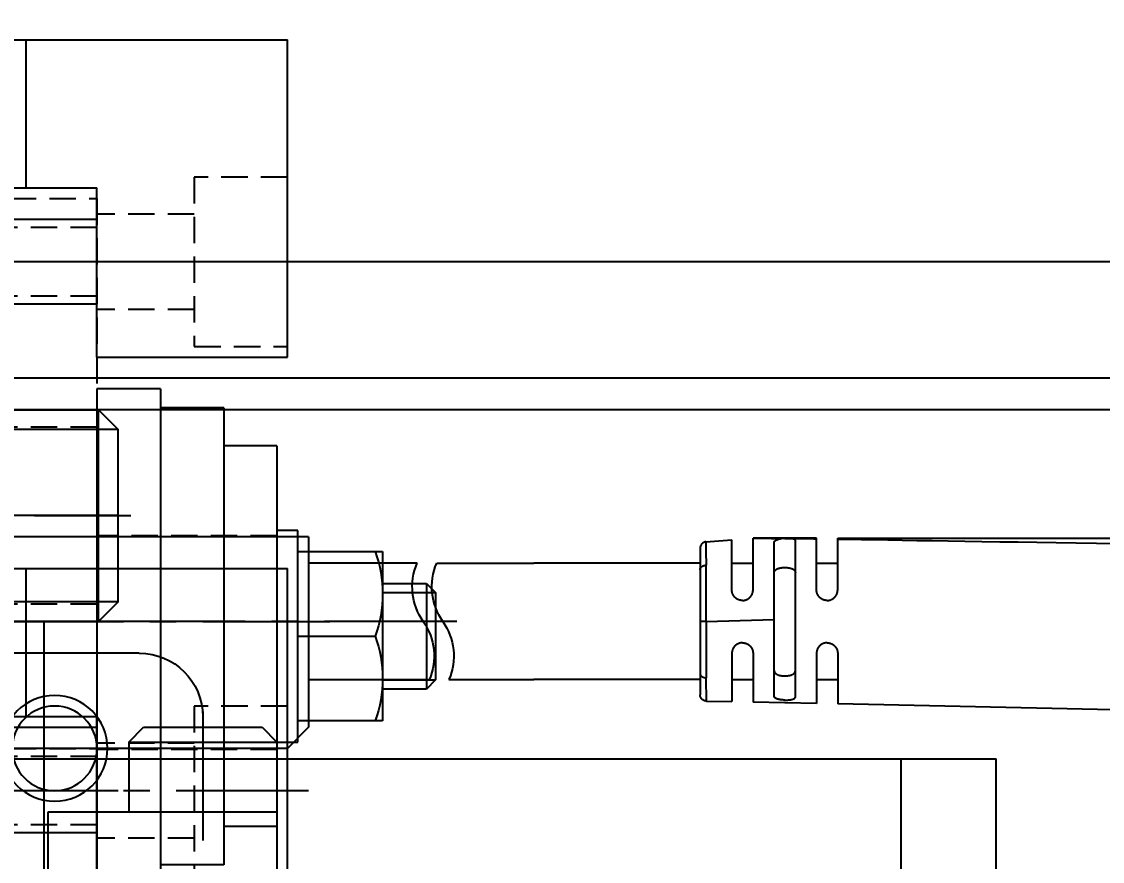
# Model space of a CAD drawing. Header units: inches. Extents: x 0 to 77285, y -118 to 40065.
# Drawn here: x 26030.4 to 26081.5, y 2676 to 2715.7 of the extents above; entities that cross this region are included whole.
import ezdxf

# ---------------------------------------------------------------- set-up
doc = ezdxf.new("R2010")
doc.units = ezdxf.units.IN
doc.header["$LTSCALE"] = 5
doc.header["$MEASUREMENT"] = 0
doc.linetypes.add('CENTER', pattern=[2, 1.25, -0.25, 0.25, -0.25])
doc.linetypes.add('HIDDEN', pattern=[0.375, 0.25, -0.125])
for name, color, linetype in [('11', 1, 'CENTER'), ('22', 2, 'HIDDEN'), ('44', 4, 'Continuous'), ('55', 5, 'Continuous'), ('77', 40, 'HIDDEN'), ('A', 8, 'Continuous'), ('B', 123, 'Continuous'), ('BOM-T', 4, 'Continuous'), ('G', 231, 'Continuous'), ('T', 3, 'Continuous')]:
    doc.layers.add(name, color=color, linetype=linetype)
doc.styles.add('SCI', font='')
doc.styles.get("Standard").update_dxf_attribs({"font": 'arial.ttf'})
doc.styles.get('SCI').set_extended_font_data('Gulim')
doc.dimstyles.new('SCH', dxfattribs={"dimtxt": 2.5, "dimasz": 2, "dimexe": 1.25, "dimexo": 0.625, "dimtad": 1, "dimdec": 8, "dimtxsty": 'SCI', "dimcen": 2.5, "dimclrd": 4, "dimclre": 4, "dimclrt": 7, "dimadec": 8, "dimazin": 2, "dimtfac": 1, "dimtdec": 8, "dimtmove": 0, "dimatfit": 3, "dimfxl": 1, "dimarcsym": 0})

# ---------------------------------------------------------------- blocks, each defined once
blk = doc.blocks.new('A$Ce3b21f13')
for p, q in [((2390, -1.5), (60, -1.5)), ((2390, -8.5), (60, -8.5))]:
    blk.add_line(p, q)
at = {"layer": 'B'}
blk.add_line((2390, -7), (60, -7), dxfattribs=at)
blk = doc.blocks.new('ABC-20231201.131017')
for p, q in [((-38, 47.5), (-29, 47.5)), ((-38, 34), (-38, 47.5)), ((-42.5, 46), (-36, 46)), ((-45.5, 43.245), (-45.5, 37.15)), ((-45.5, 43), (-45.5, 42.5)), ((-48.3, 42.5), (-49, 41.8)), ((-42.7, 42.5), (-48.3, 42.5)), ((-42, 41.8), (-42.7, 42.5)), ((-42, 41.8), (-49, 41.8)), ((-49, 41.8), (-49, 30)), ((-42, 41.8), (-42, 38.5)), ((-38.2, 38.5), (-49, 38.5)), ((-38.2, 30), (-38.2, 38.5))]:
    blk.add_line(p, q)
for radius in [2.5, 2]:
    blk.add_circle((-38.5, 41.5), radius)
blk.add_arc((-42.5, 43), 3, 89.9544, 179.9088)
blk = doc.blocks.new('ABC-20240304.163016')
at = {"linetype": 'Continuous'}
for p in [(8, 67), (-59.5, 32)]:
    blk.add_line(p, (-59.5, 67), dxfattribs=at)
blk.add_line((-55, 32), (-55, 67))
blk = doc.blocks.new('A$C020d22f2')
at = {"layer": 'A', "linetype": 'Continuous', "xscale": -1}
for name, p in [('ABC-20231201.131017', (-33.5, 41, 2129.449)), ('ABC-20240304.163016', (-10, 15, -0.004))]:
    blk.add_blockref(name, p, dxfattribs=at)
blk = doc.blocks.new('A$C413fe28c')
for p, q in [((0, 71, 0), (0, 3, 0)), ((6, 71), (0, 71)), ((6, 71, 0), (6, 3, 0)), ((6, 3, 0), (0, 3, 0))]:
    blk.add_line(p, q)
at = {"layer": '11'}
for p, q in [((-1, 68), (7, 68)), ((-1, 56, 0), (7, 56, 0)), ((7, 51, 0), (-1, 51, 0)), ((-1, 26, 0), (7, 26, 0)), ((-1, 21, 0), (7, 21, 0)), ((-1, 9, 0), (7, 9, 0))]:
    blk.add_line(p, q, dxfattribs=at)
at = {"layer": '22'}
for p, q in [((0, 69.621), (6, 69.621)), ((0, 66.379), (6, 66.379)), ((0, 59, 0), (6, 59, 0)), ((6, 53, 0), (0, 53, 0)), ((0, 29, 0), (6, 29, 0)), ((0, 23.067, 0), (6, 23.067, 0)), ((6, 23, 0), (0, 23, 0)), ((0, 18.933, 0), (6, 18.933, 0)), ((0, 12, 0), (6, 12, 0)), ((6, 6, 0), (0, 6, 0))]:
    blk.add_line(p, q, dxfattribs=at)
at = {"layer": '77'}
blk.add_line((6, 44.9, 0), (0, 44.9, 0), dxfattribs=at)
at = {"layer": 'T'}
for p, q in [((0, 70), (6, 70)), ((0, 66), (6, 66)), ((0, 23.5, 0), (6, 23.5, 0)), ((0, 18.5, 0), (6, 18.5, 0))]:
    blk.add_line(p, q, dxfattribs=at)
blk = doc.blocks.new('A$C00f3e74d')
for p, q in [((6, 10.5), (-9, 10.5)), ((-9, -4.5, 0), (-9, 10.5, 0)), ((3.355, 10.5), (3.355, 3.5)), ((6, 3.5, 0), (6, 10.5, 0)), ((6, 3.5), (0, 3.5)), ((0, -4.5), (0, 3.5)), ((0, -4.5), (-9, -4.5))]:
    blk.add_line(p, q)
at = {"layer": '11'}
blk.add_line((-10, 0), (2, 0), dxfattribs=at)
at = {"layer": '22'}
for p, q in [((-9, 4), (-4.6, 4)), ((-4.6, 4), (-4.6, -4)), ((-4.6, 2.25), (0, 2.25)), ((-4.6, -2.25), (0, -2.25)), ((-4.6, -4), (-9, -4))]:
    blk.add_line(p, q, dxfattribs=at)
blk = doc.blocks.new('A$Cd8088dce')
at = {"xscale": -1}
blk.add_blockref('A$C413fe28c', (157, 12.5, 0), dxfattribs=at)
at = {"layer": 'G', "xscale": -1}
blk.add_blockref('A$C00f3e74d', (157, 80.5, 0), dxfattribs=at)
blk = doc.blocks.new('A$Cd39330c3E')
for p, q in [((-3, 11), (0, 11)), ((-3, 11), (-3, -35)), ((0, 11), (0, -35)), ((-6, 10.1), (-6, -11.5)), ((-6, 10.1), (-3, 10.1)), ((-8.5, 8.3), (-8.5, -9.7)), ((-8.5, 8.3), (-6, 8.3)), ((-9.5, -5.7), (-9.5, 4.3)), ((-9.5, 4.3), (-8.5, 4.3)), ((-8.5, 4.3), (-8.5, -5.7)), ((-9.5, 3.3), (-13.5, 3.3)), ((-13.5, 3.3), (-13.5, -4.7)), ((-9.5, -4.7), (-9.5, 3.3)), ((-15.567, 1.8), (-16, 1.367)), ((-13.5, 1.8), (-15.567, 1.8)), ((-15.567, 1.8), (-15.567, -3.2)), ((-16, 1.367), (-16, -2.767)), ((-9.5, -0.7), (-13.143, -0.7)), ((-16, -2.767), (-15.567, -3.2)), ((-15.567, -3.2), (-13.5, -3.2)), ((-13.5, -4.7), (-9.5, -4.7)), ((-8.5, -5.7), (-9.5, -5.7)), ((-8.5, -9.7), (-6, -9.7)), ((-6, -11.5), (-3, -11.5)), ((-3, -35), (0, -35))]:
    blk.add_line(p, q)
for centre in [(-7.723, 1.3), (-7.723, -2.7)]:
    blk.add_arc(centre, 5.777, 159.7438, 200.2562)
at = {"layer": '11'}
for p, q in [((-17, 0), (1, 0)), ((-4, -30), (1, -30))]:
    blk.add_line(p, q, dxfattribs=at)
at = {"layer": '22'}
for p, q in [((-8.5, 4.05), (0, 4.05)), ((-8.5, -6.05), (0, -6.05)), ((-3, -27.35), (0, -27.35)), ((0, -32.65), (-3, -32.65))]:
    blk.add_line(p, q, dxfattribs=at)
at = {"layer": 'T'}
for p, q in [((-13.5, 1.367), (-16, 1.367)), ((-13.5, -2.767), (-16, -2.767))]:
    blk.add_line(p, q, dxfattribs=at)
blk = doc.blocks.new('A$C76fe3149')
for p, q in [((-52.004, 3.942), (-73.504, 3.942)), ((-52.004, 1.491), (-52.004, 3.942)), ((-51.004, 1.491), (-51.004, 3.942)), ((-51.004, 3.942), (-48.004, 3.942)), ((-50.004, -3.562), (-50.004, 3.817)), ((-49.004, -3.536), (-49.004, 3.731)), ((-48.004, 1.491), (-48.004, 3.942)), ((-45.78, 3.764), (-47.004, 3.864)), ((-47.004, 1.491), (-47.004, 3.864)), ((-27, 4), (-10, 4)), ((-27, 4), (-27, -5)), ((-45.504, 3.465), (-45.504, -3.465)), ((-52.004, 2.738), (-51.004, 2.738)), ((-48.004, 2.738), (-47.004, 2.738)), ((-45.504, 2.75), (-37.642, 2.75)), ((-33.056, 2.75), (-37.642, 2.75)), ((-32.128, 2.75), (-27, 2.75)), ((-45.789, 0), (-49.004, 0.097)), ((-45.789, 0), (-45.504, 0)), ((-52.004, -1.509), (-52.004, -3.898)), ((-51.004, -1.509), (-51.004, -3.877)), ((-48.004, -1.509), (-48.004, -3.812)), ((-47.004, -1.509), (-47.004, -3.791)), ((-52.004, -2.762), (-51.004, -2.762)), ((-48.004, -2.762), (-47.004, -2.762)), ((-45.798, -3.765), (-45.795, -2.667)), ((-45.504, -2.75), (-37.642, -2.75)), ((-33.636, -2.75), (-37.642, -2.75)), ((-27, -2.75), (-32.708, -2.75)), ((-73.504, -4.361), (-52.004, -3.898)), ((-51.004, -3.877), (-48.004, -3.812)), ((-45.798, -3.765), (-47.004, -3.791)), ((-27, -5), (-26, -6)), ((-26, -6), (-10, -6))]:
    blk.add_line(p, q)
for points in [[(-68.336, 3.612), (-67.278, 3.63), (-66.243, 3.647), (-65.23, 3.663), (-64.241, 3.68), (-63.275, 3.696), (-62.334, 3.711), (-61.418, 3.726), (-60.527, 3.741), (-59.662, 3.755), (-58.823, 3.768), (-58.011, 3.781), (-57.227, 3.794), (-56.47, 3.806), (-55.743, 3.818), (-55.044, 3.829), (-54.375, 3.84), (-53.736, 3.85), (-53.127, 3.86), (-52.55, 3.869), (-52.004, 3.878)], [(-51.004, 3.894), (-50.95, 3.895), (-50.895, 3.896), (-50.841, 3.897), (-50.786, 3.897), (-50.732, 3.898), (-50.677, 3.899), (-50.623, 3.9), (-50.568, 3.901), (-50.514, 3.902), (-50.46, 3.903), (-50.406, 3.904), (-50.352, 3.904), (-50.297, 3.905), (-50.243, 3.906), (-50.189, 3.907), (-50.135, 3.908), (-50.081, 3.909), (-50.028, 3.91), (-49.974, 3.91), (-49.92, 3.911)], [(-50.004, 3.817), (-50.004, 3.819), (-50.004, 3.821), (-50.004, 3.823), (-50.004, 3.825), (-50.004, 3.826), (-50.003, 3.828), (-50.003, 3.83), (-50.003, 3.832), (-50.002, 3.834), (-50.002, 3.835), (-50.002, 3.837), (-50.001, 3.839), (-50.001, 3.841), (-50, 3.842), (-49.999, 3.844), (-49.999, 3.846), (-49.998, 3.847), (-49.997, 3.849), (-49.997, 3.851), (-49.996, 3.852), (-49.995, 3.855), (-49.993, 3.857), (-49.992, 3.859), (-49.991, 3.861), (-49.989, 3.863), (-49.987, 3.865), (-49.986, 3.868), (-49.984, 3.87), (-49.982, 3.872), (-49.98, 3.874), (-49.978, 3.876), (-49.976, 3.878), (-49.974, 3.88), (-49.972, 3.882), (-49.97, 3.884), (-49.967, 3.885), (-49.965, 3.887), (-49.962, 3.889), (-49.96, 3.891), (-49.957, 3.893), (-49.955, 3.894), (-49.954, 3.895), (-49.952, 3.896), (-49.95, 3.897), (-49.949, 3.898), (-49.947, 3.899), (-49.945, 3.9), (-49.943, 3.901), (-49.942, 3.901), (-49.94, 3.902), (-49.938, 3.903), (-49.936, 3.904), (-49.934, 3.905), (-49.932, 3.906), (-49.93, 3.907), (-49.928, 3.908), (-49.926, 3.909), (-49.924, 3.91), (-49.922, 3.91), (-49.92, 3.911)], [(-49.504, 3.922), (-49.531, 3.922), (-49.558, 3.921), (-49.585, 3.921), (-49.61, 3.921), (-49.635, 3.921), (-49.659, 3.921), (-49.683, 3.92), (-49.706, 3.92), (-49.728, 3.919), (-49.75, 3.919), (-49.771, 3.918), (-49.791, 3.918), (-49.81, 3.917), (-49.828, 3.916), (-49.846, 3.916), (-49.862, 3.915), (-49.878, 3.914), (-49.893, 3.913), (-49.907, 3.912), (-49.92, 3.911)], [(-49.504, 3.922), (-49.495, 3.922), (-49.485, 3.922), (-49.476, 3.922), (-49.467, 3.921), (-49.458, 3.921), (-49.449, 3.921), (-49.441, 3.921), (-49.432, 3.921), (-49.424, 3.921), (-49.415, 3.921), (-49.407, 3.921), (-49.4, 3.921), (-49.392, 3.921), (-49.384, 3.921), (-49.377, 3.921), (-49.369, 3.921), (-49.362, 3.921), (-49.355, 3.921), (-49.349, 3.921), (-49.342, 3.92)], [(-48.004, 3.942), (-48.03, 3.941), (-48.062, 3.941), (-48.099, 3.94), (-48.14, 3.939), (-48.186, 3.939), (-48.237, 3.938), (-48.292, 3.937), (-48.352, 3.936), (-48.415, 3.935), (-48.483, 3.934), (-48.554, 3.933), (-48.629, 3.932), (-48.708, 3.93), (-48.79, 3.929), (-48.875, 3.928), (-48.963, 3.926), (-49.054, 3.925), (-49.147, 3.923), (-49.244, 3.922), (-49.342, 3.92)], [(-49.004, 3.731), (-49.004, 3.732), (-49.004, 3.733), (-49.004, 3.734), (-49.004, 3.735), (-49.004, 3.736), (-49.004, 3.737), (-49.004, 3.738), (-49.004, 3.739), (-49.005, 3.74), (-49.005, 3.741), (-49.005, 3.742), (-49.005, 3.742), (-49.005, 3.743), (-49.005, 3.744), (-49.005, 3.745), (-49.005, 3.746), (-49.006, 3.747), (-49.006, 3.748), (-49.006, 3.749), (-49.006, 3.75), (-49.007, 3.753), (-49.008, 3.756), (-49.009, 3.759), (-49.01, 3.762), (-49.011, 3.765), (-49.012, 3.768), (-49.014, 3.771), (-49.015, 3.774), (-49.017, 3.776), (-49.019, 3.779), (-49.02, 3.782), (-49.022, 3.785), (-49.024, 3.788), (-49.027, 3.791), (-49.029, 3.793), (-49.031, 3.796), (-49.034, 3.799), (-49.036, 3.802), (-49.039, 3.804), (-49.042, 3.807), (-49.044, 3.809), (-49.046, 3.811), (-49.048, 3.813), (-49.051, 3.815), (-49.053, 3.817), (-49.055, 3.819), (-49.058, 3.821), (-49.06, 3.823), (-49.063, 3.824), (-49.065, 3.826), (-49.068, 3.828), (-49.071, 3.83), (-49.074, 3.832), (-49.076, 3.834), (-49.079, 3.835), (-49.082, 3.837), (-49.085, 3.839), (-49.088, 3.841), (-49.091, 3.843), (-49.095, 3.844), (-49.098, 3.846), (-49.101, 3.848), (-49.105, 3.85), (-49.108, 3.851), (-49.111, 3.853), (-49.115, 3.855), (-49.118, 3.856), (-49.122, 3.858), (-49.126, 3.86), (-49.129, 3.861), (-49.133, 3.863), (-49.137, 3.865), (-49.141, 3.866), (-49.145, 3.868), (-49.149, 3.869), (-49.153, 3.871), (-49.157, 3.872), (-49.161, 3.874), (-49.165, 3.876), (-49.169, 3.877), (-49.173, 3.878), (-49.177, 3.88), (-49.182, 3.881), (-49.186, 3.883), (-49.19, 3.884), (-49.194, 3.885), (-49.199, 3.887), (-49.203, 3.888), (-49.207, 3.889), (-49.212, 3.891), (-49.216, 3.892), (-49.221, 3.893), (-49.225, 3.894), (-49.23, 3.896), (-49.234, 3.897), (-49.239, 3.898), (-49.243, 3.899), (-49.248, 3.901), (-49.253, 3.902), (-49.258, 3.903), (-49.262, 3.904), (-49.266, 3.905), (-49.27, 3.906), (-49.274, 3.907), (-49.278, 3.908), (-49.282, 3.909), (-49.286, 3.909), (-49.29, 3.91), (-49.295, 3.911), (-49.299, 3.912), (-49.303, 3.913), (-49.307, 3.914), (-49.312, 3.915), (-49.316, 3.916), (-49.32, 3.916), (-49.325, 3.917), (-49.329, 3.918), (-49.333, 3.919), (-49.338, 3.92), (-49.342, 3.92)], [(-45.78, 3.764), (-45.78, 3.715), (-45.78, 3.665), (-45.78, 3.615), (-45.78, 3.563), (-45.78, 3.512), (-45.78, 3.459), (-45.78, 3.406), (-45.781, 3.353), (-45.781, 3.298), (-45.781, 3.243), (-45.781, 3.188), (-45.781, 3.131), (-45.781, 3.074), (-45.781, 3.017), (-45.782, 2.958), (-45.782, 2.9), (-45.782, 2.84), (-45.782, 2.78), (-45.782, 2.719), (-45.782, 2.657)], [(-45.78, 3.764), (-45.757, 3.761), (-45.734, 3.757), (-45.712, 3.751), (-45.691, 3.743), (-45.671, 3.734), (-45.651, 3.723), (-45.633, 3.711), (-45.615, 3.698), (-45.599, 3.684), (-45.583, 3.668), (-45.569, 3.652), (-45.556, 3.634), (-45.545, 3.615), (-45.534, 3.596), (-45.525, 3.576), (-45.518, 3.555), (-45.512, 3.533), (-45.508, 3.511), (-45.505, 3.488), (-45.504, 3.465)], [(-45.789, 0), (-45.788, 0.144), (-45.788, 0.289), (-45.788, 0.435), (-45.787, 0.58), (-45.787, 0.726), (-45.787, 0.871), (-45.786, 1.015), (-45.786, 1.157), (-45.785, 1.299), (-45.785, 1.438), (-45.785, 1.575), (-45.785, 1.709), (-45.784, 1.84), (-45.784, 1.969), (-45.784, 2.093), (-45.783, 2.215), (-45.783, 2.332), (-45.783, 2.445), (-45.782, 2.553), (-45.782, 2.657)], [(-45.504, 2.446), (-45.505, 2.463), (-45.508, 2.479), (-45.512, 2.495), (-45.518, 2.51), (-45.526, 2.525), (-45.535, 2.539), (-45.545, 2.553), (-45.557, 2.566), (-45.57, 2.579), (-45.584, 2.59), (-45.6, 2.601), (-45.617, 2.612), (-45.634, 2.621), (-45.653, 2.629), (-45.673, 2.637), (-45.693, 2.643), (-45.714, 2.648), (-45.736, 2.653), (-45.759, 2.656), (-45.782, 2.657)], [(-49.504, 2.55), (-49.522, 2.549), (-49.54, 2.549), (-49.557, 2.548), (-49.574, 2.548), (-49.591, 2.547), (-49.608, 2.545), (-49.624, 2.544), (-49.639, 2.542), (-49.655, 2.54), (-49.67, 2.538), (-49.684, 2.536), (-49.699, 2.534), (-49.712, 2.531), (-49.726, 2.529), (-49.739, 2.526), (-49.752, 2.523), (-49.764, 2.52), (-49.776, 2.517), (-49.787, 2.514), (-49.798, 2.51), (-49.816, 2.504), (-49.834, 2.498), (-49.851, 2.491), (-49.867, 2.483), (-49.882, 2.475), (-49.897, 2.467), (-49.911, 2.458), (-49.924, 2.448), (-49.936, 2.438), (-49.947, 2.428), (-49.958, 2.417), (-49.967, 2.405), (-49.976, 2.393), (-49.983, 2.38), (-49.989, 2.367), (-49.995, 2.353), (-49.999, 2.339), (-50.002, 2.324), (-50.004, 2.309), (-50.004, 2.293)], [(-49.004, 2.293), (-49.004, 2.304), (-49.005, 2.314), (-49.007, 2.325), (-49.009, 2.335), (-49.011, 2.344), (-49.014, 2.354), (-49.017, 2.363), (-49.021, 2.372), (-49.026, 2.381), (-49.03, 2.389), (-49.036, 2.397), (-49.041, 2.405), (-49.047, 2.413), (-49.054, 2.42), (-49.06, 2.427), (-49.068, 2.434), (-49.075, 2.441), (-49.083, 2.447), (-49.091, 2.453), (-49.1, 2.459), (-49.112, 2.467), (-49.126, 2.475), (-49.141, 2.483), (-49.156, 2.49), (-49.172, 2.497), (-49.189, 2.503), (-49.207, 2.509), (-49.226, 2.515), (-49.245, 2.52), (-49.265, 2.525), (-49.286, 2.53), (-49.308, 2.534), (-49.33, 2.537), (-49.353, 2.541), (-49.377, 2.543), (-49.401, 2.545), (-49.426, 2.547), (-49.451, 2.549), (-49.477, 2.549), (-49.504, 2.55)], [(-51.504, 0.991), (-51.516, 0.992), (-51.529, 0.992), (-51.541, 0.993), (-51.553, 0.994), (-51.565, 0.995), (-51.578, 0.997), (-51.59, 0.999), (-51.602, 1.001), (-51.614, 1.004), (-51.626, 1.007), (-51.638, 1.01), (-51.65, 1.013), (-51.662, 1.017), (-51.674, 1.021), (-51.685, 1.025), (-51.697, 1.03), (-51.708, 1.035), (-51.719, 1.04), (-51.73, 1.045), (-51.741, 1.051), (-51.746, 1.054), (-51.751, 1.056), (-51.755, 1.059), (-51.76, 1.062), (-51.765, 1.065), (-51.77, 1.068), (-51.774, 1.071), (-51.779, 1.074), (-51.783, 1.077), (-51.788, 1.08), (-51.792, 1.083), (-51.797, 1.086), (-51.801, 1.089), (-51.806, 1.093), (-51.81, 1.096), (-51.814, 1.099), (-51.819, 1.103), (-51.823, 1.106), (-51.827, 1.11), (-51.831, 1.113), (-51.836, 1.117), (-51.84, 1.121), (-51.844, 1.125), (-51.848, 1.129), (-51.853, 1.133), (-51.857, 1.137), (-51.861, 1.141), (-51.865, 1.145), (-51.869, 1.149), (-51.873, 1.154), (-51.877, 1.158), (-51.881, 1.162), (-51.884, 1.167), (-51.888, 1.171), (-51.892, 1.176), (-51.895, 1.18), (-51.899, 1.185), (-51.902, 1.189), (-51.906, 1.194), (-51.909, 1.198), (-51.913, 1.203), (-51.916, 1.208), (-51.919, 1.212), (-51.922, 1.217), (-51.925, 1.222), (-51.928, 1.227), (-51.931, 1.232), (-51.934, 1.236), (-51.937, 1.241), (-51.94, 1.246), (-51.943, 1.251), (-51.945, 1.256), (-51.948, 1.261), (-51.951, 1.266), (-51.953, 1.271), (-51.956, 1.276), (-51.958, 1.282), (-51.96, 1.287), (-51.963, 1.292), (-51.965, 1.297), (-51.968, 1.304), (-51.971, 1.311), (-51.973, 1.318), (-51.976, 1.326), (-51.978, 1.333), (-51.981, 1.34), (-51.983, 1.348), (-51.985, 1.355), (-51.987, 1.362), (-51.989, 1.37), (-51.991, 1.377), (-51.993, 1.384), (-51.994, 1.392), (-51.996, 1.399), (-51.997, 1.407), (-51.998, 1.414), (-51.999, 1.422), (-52, 1.429), (-52.001, 1.437), (-52.002, 1.444), (-52.002, 1.447), (-52.002, 1.449), (-52.003, 1.451), (-52.003, 1.454), (-52.003, 1.456), (-52.003, 1.458), (-52.003, 1.461), (-52.003, 1.463), (-52.003, 1.465), (-52.004, 1.468), (-52.004, 1.47), (-52.004, 1.473), (-52.004, 1.475), (-52.004, 1.477), (-52.004, 1.48), (-52.004, 1.482), (-52.004, 1.484), (-52.004, 1.487), (-52.004, 1.489), (-52.004, 1.491)], [(-51.504, 0.991), (-51.502, 0.991), (-51.499, 0.991), (-51.497, 0.991), (-51.494, 0.991), (-51.492, 0.992), (-51.489, 0.992), (-51.487, 0.992), (-51.484, 0.992), (-51.482, 0.992), (-51.479, 0.992), (-51.477, 0.992), (-51.474, 0.992), (-51.472, 0.992), (-51.47, 0.993), (-51.467, 0.993), (-51.465, 0.993), (-51.462, 0.993), (-51.46, 0.993), (-51.457, 0.994), (-51.455, 0.994), (-51.447, 0.995), (-51.439, 0.996), (-51.431, 0.997), (-51.423, 0.998), (-51.415, 0.999), (-51.408, 1.001), (-51.4, 1.002), (-51.392, 1.004), (-51.384, 1.006), (-51.377, 1.008), (-51.369, 1.01), (-51.361, 1.012), (-51.354, 1.015), (-51.346, 1.017), (-51.339, 1.02), (-51.331, 1.022), (-51.324, 1.025), (-51.316, 1.028), (-51.309, 1.031), (-51.302, 1.034), (-51.297, 1.036), (-51.291, 1.039), (-51.286, 1.041), (-51.281, 1.044), (-51.276, 1.047), (-51.271, 1.049), (-51.265, 1.052), (-51.26, 1.055), (-51.255, 1.058), (-51.25, 1.061), (-51.245, 1.064), (-51.24, 1.067), (-51.235, 1.07), (-51.231, 1.073), (-51.226, 1.076), (-51.221, 1.079), (-51.216, 1.083), (-51.211, 1.086), (-51.207, 1.089), (-51.202, 1.093), (-51.198, 1.096), (-51.193, 1.1), (-51.188, 1.104), (-51.184, 1.107), (-51.179, 1.111), (-51.175, 1.115), (-51.171, 1.119), (-51.166, 1.123), (-51.162, 1.127), (-51.158, 1.131), (-51.154, 1.135), (-51.15, 1.139), (-51.146, 1.143), (-51.142, 1.147), (-51.138, 1.151), (-51.134, 1.156), (-51.13, 1.16), (-51.126, 1.164), (-51.122, 1.169), (-51.119, 1.173), (-51.115, 1.177), (-51.112, 1.182), (-51.108, 1.186), (-51.105, 1.19), (-51.102, 1.195), (-51.099, 1.199), (-51.095, 1.203), (-51.092, 1.208), (-51.089, 1.212), (-51.086, 1.217), (-51.083, 1.222), (-51.08, 1.226), (-51.077, 1.231), (-51.075, 1.235), (-51.072, 1.24), (-51.069, 1.245), (-51.067, 1.249), (-51.064, 1.254), (-51.061, 1.259), (-51.059, 1.264), (-51.054, 1.274), (-51.049, 1.285), (-51.044, 1.296), (-51.039, 1.307), (-51.035, 1.318), (-51.031, 1.329), (-51.028, 1.341), (-51.024, 1.352), (-51.021, 1.363), (-51.018, 1.375), (-51.015, 1.386), (-51.013, 1.398), (-51.011, 1.41), (-51.009, 1.421), (-51.008, 1.433), (-51.006, 1.445), (-51.005, 1.456), (-51.005, 1.468), (-51.004, 1.48), (-51.004, 1.491)], [(-47.504, 0.991), (-47.517, 0.992), (-47.529, 0.992), (-47.542, 0.993), (-47.554, 0.994), (-47.567, 0.996), (-47.58, 0.997), (-47.592, 0.999), (-47.605, 1.002), (-47.617, 1.005), (-47.629, 1.008), (-47.642, 1.011), (-47.654, 1.015), (-47.666, 1.019), (-47.678, 1.023), (-47.69, 1.027), (-47.701, 1.032), (-47.713, 1.037), (-47.724, 1.043), (-47.736, 1.048), (-47.747, 1.054), (-47.751, 1.057), (-47.756, 1.06), (-47.761, 1.062), (-47.766, 1.065), (-47.77, 1.068), (-47.775, 1.071), (-47.779, 1.074), (-47.784, 1.077), (-47.789, 1.08), (-47.793, 1.083), (-47.797, 1.086), (-47.802, 1.09), (-47.806, 1.093), (-47.811, 1.096), (-47.815, 1.1), (-47.819, 1.103), (-47.823, 1.107), (-47.828, 1.11), (-47.832, 1.114), (-47.836, 1.117), (-47.84, 1.121), (-47.844, 1.125), (-47.848, 1.129), (-47.853, 1.133), (-47.857, 1.137), (-47.861, 1.141), (-47.865, 1.145), (-47.869, 1.149), (-47.873, 1.153), (-47.877, 1.158), (-47.88, 1.162), (-47.884, 1.166), (-47.888, 1.171), (-47.891, 1.175), (-47.895, 1.18), (-47.899, 1.184), (-47.902, 1.189), (-47.905, 1.193), (-47.909, 1.198), (-47.912, 1.202), (-47.915, 1.207), (-47.919, 1.212), (-47.922, 1.216), (-47.925, 1.221), (-47.928, 1.226), (-47.931, 1.231), (-47.934, 1.235), (-47.936, 1.24), (-47.939, 1.245), (-47.942, 1.25), (-47.945, 1.255), (-47.947, 1.26), (-47.95, 1.265), (-47.952, 1.27), (-47.955, 1.275), (-47.957, 1.28), (-47.959, 1.285), (-47.962, 1.29), (-47.964, 1.295), (-47.966, 1.3), (-47.969, 1.307), (-47.972, 1.314), (-47.974, 1.321), (-47.977, 1.328), (-47.979, 1.336), (-47.982, 1.343), (-47.984, 1.35), (-47.986, 1.357), (-47.988, 1.364), (-47.99, 1.372), (-47.991, 1.379), (-47.993, 1.386), (-47.994, 1.394), (-47.996, 1.401), (-47.997, 1.408), (-47.998, 1.416), (-47.999, 1.423), (-48, 1.43), (-48.001, 1.438), (-48.002, 1.445), (-48.002, 1.447), (-48.002, 1.45), (-48.003, 1.452), (-48.003, 1.454), (-48.003, 1.457), (-48.003, 1.459), (-48.003, 1.461), (-48.003, 1.464), (-48.003, 1.466), (-48.004, 1.468), (-48.004, 1.471), (-48.004, 1.473), (-48.004, 1.475), (-48.004, 1.478), (-48.004, 1.48), (-48.004, 1.482), (-48.004, 1.484), (-48.004, 1.487), (-48.004, 1.489), (-48.004, 1.491)], [(-47.504, 0.991), (-47.502, 0.991), (-47.499, 0.991), (-47.497, 0.991), (-47.494, 0.991), (-47.492, 0.992), (-47.489, 0.992), (-47.487, 0.992), (-47.484, 0.992), (-47.482, 0.992), (-47.479, 0.992), (-47.477, 0.992), (-47.474, 0.992), (-47.472, 0.992), (-47.47, 0.993), (-47.467, 0.993), (-47.465, 0.993), (-47.462, 0.993), (-47.46, 0.993), (-47.457, 0.994), (-47.455, 0.994), (-47.447, 0.995), (-47.439, 0.996), (-47.431, 0.997), (-47.423, 0.998), (-47.416, 0.999), (-47.408, 1.001), (-47.4, 1.002), (-47.392, 1.004), (-47.384, 1.006), (-47.377, 1.008), (-47.369, 1.01), (-47.361, 1.012), (-47.354, 1.015), (-47.346, 1.017), (-47.339, 1.02), (-47.331, 1.022), (-47.324, 1.025), (-47.317, 1.028), (-47.309, 1.031), (-47.302, 1.034), (-47.297, 1.036), (-47.292, 1.039), (-47.287, 1.041), (-47.281, 1.044), (-47.276, 1.046), (-47.271, 1.049), (-47.266, 1.052), (-47.261, 1.055), (-47.256, 1.057), (-47.251, 1.06), (-47.246, 1.063), (-47.241, 1.066), (-47.236, 1.069), (-47.231, 1.073), (-47.226, 1.076), (-47.222, 1.079), (-47.217, 1.082), (-47.212, 1.086), (-47.207, 1.089), (-47.203, 1.092), (-47.198, 1.096), (-47.194, 1.099), (-47.189, 1.103), (-47.185, 1.107), (-47.18, 1.11), (-47.176, 1.114), (-47.172, 1.118), (-47.167, 1.122), (-47.163, 1.126), (-47.159, 1.13), (-47.155, 1.134), (-47.151, 1.138), (-47.147, 1.142), (-47.143, 1.146), (-47.139, 1.15), (-47.135, 1.154), (-47.131, 1.159), (-47.127, 1.163), (-47.123, 1.167), (-47.12, 1.172), (-47.116, 1.176), (-47.113, 1.18), (-47.11, 1.184), (-47.106, 1.189), (-47.103, 1.193), (-47.1, 1.197), (-47.097, 1.202), (-47.094, 1.206), (-47.091, 1.21), (-47.088, 1.215), (-47.085, 1.219), (-47.082, 1.224), (-47.079, 1.228), (-47.076, 1.233), (-47.073, 1.238), (-47.071, 1.242), (-47.068, 1.247), (-47.065, 1.252), (-47.063, 1.256), (-47.06, 1.261), (-47.055, 1.272), (-47.05, 1.283), (-47.045, 1.294), (-47.04, 1.305), (-47.036, 1.316), (-47.032, 1.327), (-47.028, 1.339), (-47.025, 1.35), (-47.021, 1.362), (-47.018, 1.374), (-47.016, 1.385), (-47.013, 1.397), (-47.011, 1.409), (-47.009, 1.421), (-47.008, 1.432), (-47.006, 1.444), (-47.005, 1.456), (-47.005, 1.468), (-47.004, 1.48), (-47.004, 1.491)], [(-45.789, 0), (-45.789, -0.154), (-45.789, -0.306), (-45.79, -0.457), (-45.79, -0.606), (-45.79, -0.754), (-45.791, -0.9), (-45.791, -1.043), (-45.791, -1.185), (-45.792, -1.324), (-45.792, -1.461), (-45.792, -1.596), (-45.793, -1.727), (-45.793, -1.856), (-45.793, -1.982), (-45.794, -2.105), (-45.794, -2.224), (-45.794, -2.34), (-45.795, -2.453), (-45.795, -2.562), (-45.795, -2.667)], [(-51.504, -1.009), (-51.507, -1.009), (-51.509, -1.009), (-51.512, -1.009), (-51.514, -1.009), (-51.516, -1.009), (-51.519, -1.009), (-51.521, -1.009), (-51.524, -1.009), (-51.526, -1.009), (-51.529, -1.009), (-51.531, -1.009), (-51.534, -1.009), (-51.536, -1.01), (-51.539, -1.01), (-51.541, -1.01), (-51.544, -1.01), (-51.546, -1.01), (-51.549, -1.011), (-51.551, -1.011), (-51.554, -1.011), (-51.561, -1.012), (-51.569, -1.013), (-51.577, -1.014), (-51.585, -1.015), (-51.593, -1.017), (-51.6, -1.018), (-51.608, -1.02), (-51.616, -1.021), (-51.623, -1.023), (-51.631, -1.025), (-51.639, -1.027), (-51.646, -1.029), (-51.654, -1.032), (-51.661, -1.034), (-51.669, -1.037), (-51.676, -1.039), (-51.684, -1.042), (-51.691, -1.045), (-51.698, -1.048), (-51.705, -1.051), (-51.711, -1.053), (-51.716, -1.056), (-51.721, -1.058), (-51.726, -1.061), (-51.732, -1.063), (-51.737, -1.066), (-51.742, -1.069), (-51.747, -1.072), (-51.752, -1.074), (-51.757, -1.077), (-51.762, -1.08), (-51.767, -1.083), (-51.772, -1.086), (-51.777, -1.089), (-51.782, -1.093), (-51.786, -1.096), (-51.791, -1.099), (-51.796, -1.102), (-51.8, -1.106), (-51.805, -1.109), (-51.81, -1.113), (-51.814, -1.116), (-51.819, -1.12), (-51.823, -1.124), (-51.828, -1.127), (-51.832, -1.131), (-51.836, -1.135), (-51.841, -1.139), (-51.845, -1.143), (-51.849, -1.147), (-51.853, -1.151), (-51.857, -1.155), (-51.861, -1.159), (-51.865, -1.163), (-51.869, -1.167), (-51.873, -1.171), (-51.877, -1.176), (-51.881, -1.18), (-51.885, -1.184), (-51.888, -1.188), (-51.892, -1.193), (-51.895, -1.197), (-51.898, -1.201), (-51.902, -1.205), (-51.905, -1.21), (-51.908, -1.214), (-51.911, -1.218), (-51.914, -1.223), (-51.917, -1.227), (-51.92, -1.231), (-51.923, -1.236), (-51.926, -1.24), (-51.929, -1.245), (-51.932, -1.249), (-51.934, -1.254), (-51.937, -1.258), (-51.94, -1.263), (-51.942, -1.268), (-51.945, -1.272), (-51.947, -1.277), (-51.953, -1.288), (-51.958, -1.299), (-51.963, -1.31), (-51.968, -1.321), (-51.972, -1.333), (-51.976, -1.344), (-51.98, -1.356), (-51.984, -1.367), (-51.987, -1.379), (-51.99, -1.391), (-51.993, -1.402), (-51.995, -1.414), (-51.997, -1.426), (-51.999, -1.438), (-52.001, -1.45), (-52.002, -1.462), (-52.003, -1.473), (-52.004, -1.485), (-52.004, -1.497), (-52.004, -1.509)], [(-51.504, -1.009), (-51.491, -1.009), (-51.478, -1.009), (-51.465, -1.01), (-51.452, -1.011), (-51.439, -1.013), (-51.426, -1.015), (-51.413, -1.017), (-51.4, -1.02), (-51.387, -1.023), (-51.374, -1.026), (-51.361, -1.03), (-51.349, -1.034), (-51.336, -1.038), (-51.324, -1.042), (-51.312, -1.047), (-51.3, -1.052), (-51.288, -1.058), (-51.276, -1.064), (-51.265, -1.07), (-51.254, -1.076), (-51.249, -1.079), (-51.244, -1.081), (-51.24, -1.084), (-51.235, -1.087), (-51.231, -1.09), (-51.226, -1.093), (-51.221, -1.096), (-51.217, -1.099), (-51.213, -1.102), (-51.208, -1.106), (-51.204, -1.109), (-51.199, -1.112), (-51.195, -1.116), (-51.191, -1.119), (-51.187, -1.122), (-51.183, -1.126), (-51.178, -1.129), (-51.174, -1.133), (-51.17, -1.136), (-51.166, -1.14), (-51.162, -1.144), (-51.158, -1.148), (-51.154, -1.152), (-51.15, -1.156), (-51.146, -1.16), (-51.142, -1.164), (-51.138, -1.168), (-51.134, -1.172), (-51.131, -1.176), (-51.127, -1.18), (-51.123, -1.185), (-51.12, -1.189), (-51.116, -1.193), (-51.112, -1.198), (-51.109, -1.202), (-51.106, -1.207), (-51.102, -1.211), (-51.099, -1.216), (-51.096, -1.22), (-51.093, -1.225), (-51.089, -1.229), (-51.086, -1.234), (-51.083, -1.238), (-51.08, -1.243), (-51.078, -1.248), (-51.075, -1.252), (-51.072, -1.257), (-51.069, -1.262), (-51.067, -1.267), (-51.064, -1.272), (-51.061, -1.276), (-51.059, -1.281), (-51.056, -1.286), (-51.054, -1.291), (-51.052, -1.296), (-51.049, -1.301), (-51.047, -1.306), (-51.045, -1.311), (-51.043, -1.316), (-51.041, -1.321), (-51.038, -1.328), (-51.035, -1.335), (-51.033, -1.342), (-51.03, -1.349), (-51.028, -1.356), (-51.026, -1.363), (-51.024, -1.37), (-51.022, -1.377), (-51.02, -1.384), (-51.018, -1.391), (-51.016, -1.398), (-51.015, -1.405), (-51.013, -1.413), (-51.012, -1.42), (-51.011, -1.427), (-51.01, -1.434), (-51.009, -1.442), (-51.008, -1.449), (-51.007, -1.456), (-51.006, -1.463), (-51.006, -1.466), (-51.006, -1.468), (-51.006, -1.47), (-51.005, -1.472), (-51.005, -1.475), (-51.005, -1.477), (-51.005, -1.479), (-51.005, -1.481), (-51.005, -1.484), (-51.005, -1.486), (-51.005, -1.488), (-51.004, -1.49), (-51.004, -1.493), (-51.004, -1.495), (-51.004, -1.497), (-51.004, -1.5), (-51.004, -1.502), (-51.004, -1.504), (-51.004, -1.506), (-51.004, -1.509)], [(-47.504, -1.009), (-47.507, -1.009), (-47.509, -1.009), (-47.512, -1.009), (-47.514, -1.009), (-47.516, -1.009), (-47.519, -1.009), (-47.521, -1.009), (-47.524, -1.009), (-47.526, -1.009), (-47.529, -1.009), (-47.531, -1.009), (-47.534, -1.009), (-47.536, -1.01), (-47.539, -1.01), (-47.541, -1.01), (-47.544, -1.01), (-47.546, -1.01), (-47.549, -1.011), (-47.551, -1.011), (-47.554, -1.011), (-47.561, -1.012), (-47.569, -1.013), (-47.577, -1.014), (-47.585, -1.015), (-47.593, -1.017), (-47.6, -1.018), (-47.608, -1.02), (-47.616, -1.021), (-47.624, -1.023), (-47.631, -1.025), (-47.639, -1.027), (-47.646, -1.029), (-47.654, -1.032), (-47.662, -1.034), (-47.669, -1.037), (-47.676, -1.039), (-47.684, -1.042), (-47.691, -1.045), (-47.698, -1.048), (-47.706, -1.051), (-47.711, -1.053), (-47.716, -1.056), (-47.721, -1.058), (-47.727, -1.061), (-47.732, -1.063), (-47.737, -1.066), (-47.742, -1.069), (-47.747, -1.072), (-47.752, -1.075), (-47.757, -1.077), (-47.762, -1.08), (-47.767, -1.083), (-47.772, -1.086), (-47.777, -1.09), (-47.782, -1.093), (-47.787, -1.096), (-47.791, -1.099), (-47.796, -1.103), (-47.801, -1.106), (-47.805, -1.109), (-47.81, -1.113), (-47.814, -1.117), (-47.819, -1.12), (-47.823, -1.124), (-47.828, -1.128), (-47.832, -1.131), (-47.837, -1.135), (-47.841, -1.139), (-47.845, -1.143), (-47.849, -1.147), (-47.854, -1.151), (-47.858, -1.155), (-47.862, -1.159), (-47.866, -1.163), (-47.87, -1.167), (-47.874, -1.172), (-47.877, -1.176), (-47.881, -1.18), (-47.885, -1.185), (-47.889, -1.189), (-47.892, -1.193), (-47.895, -1.197), (-47.899, -1.202), (-47.902, -1.206), (-47.905, -1.21), (-47.908, -1.214), (-47.912, -1.219), (-47.915, -1.223), (-47.918, -1.228), (-47.921, -1.232), (-47.924, -1.237), (-47.927, -1.241), (-47.929, -1.246), (-47.932, -1.25), (-47.935, -1.255), (-47.938, -1.259), (-47.94, -1.264), (-47.943, -1.269), (-47.945, -1.273), (-47.948, -1.278), (-47.953, -1.289), (-47.958, -1.3), (-47.963, -1.311), (-47.968, -1.322), (-47.972, -1.333), (-47.976, -1.345), (-47.98, -1.356), (-47.984, -1.368), (-47.987, -1.379), (-47.99, -1.391), (-47.993, -1.403), (-47.995, -1.415), (-47.997, -1.426), (-47.999, -1.438), (-48.001, -1.45), (-48.002, -1.462), (-48.003, -1.474), (-48.004, -1.485), (-48.004, -1.497), (-48.004, -1.509)], [(-47.504, -1.009), (-47.491, -1.009), (-47.478, -1.009), (-47.465, -1.01), (-47.452, -1.011), (-47.439, -1.013), (-47.426, -1.015), (-47.413, -1.017), (-47.4, -1.02), (-47.388, -1.023), (-47.375, -1.026), (-47.362, -1.029), (-47.35, -1.033), (-47.337, -1.037), (-47.325, -1.042), (-47.313, -1.047), (-47.301, -1.052), (-47.289, -1.057), (-47.278, -1.063), (-47.266, -1.069), (-47.255, -1.075), (-47.251, -1.078), (-47.246, -1.08), (-47.241, -1.083), (-47.237, -1.086), (-47.232, -1.089), (-47.227, -1.092), (-47.223, -1.095), (-47.218, -1.098), (-47.214, -1.101), (-47.21, -1.105), (-47.205, -1.108), (-47.201, -1.111), (-47.196, -1.114), (-47.192, -1.118), (-47.188, -1.121), (-47.184, -1.125), (-47.18, -1.128), (-47.176, -1.132), (-47.172, -1.135), (-47.167, -1.139), (-47.163, -1.143), (-47.159, -1.147), (-47.155, -1.151), (-47.151, -1.155), (-47.147, -1.159), (-47.143, -1.163), (-47.139, -1.167), (-47.135, -1.171), (-47.132, -1.175), (-47.128, -1.179), (-47.124, -1.184), (-47.121, -1.188), (-47.117, -1.192), (-47.113, -1.197), (-47.11, -1.201), (-47.106, -1.206), (-47.103, -1.21), (-47.1, -1.215), (-47.096, -1.219), (-47.093, -1.224), (-47.09, -1.228), (-47.087, -1.233), (-47.084, -1.237), (-47.081, -1.242), (-47.078, -1.247), (-47.075, -1.251), (-47.073, -1.256), (-47.07, -1.261), (-47.067, -1.266), (-47.064, -1.271), (-47.062, -1.275), (-47.059, -1.28), (-47.057, -1.285), (-47.054, -1.29), (-47.052, -1.295), (-47.05, -1.3), (-47.047, -1.305), (-47.045, -1.31), (-47.043, -1.315), (-47.041, -1.32), (-47.038, -1.327), (-47.036, -1.334), (-47.033, -1.341), (-47.031, -1.348), (-47.028, -1.355), (-47.026, -1.362), (-47.024, -1.369), (-47.022, -1.376), (-47.02, -1.383), (-47.018, -1.391), (-47.017, -1.398), (-47.015, -1.405), (-47.014, -1.412), (-47.012, -1.419), (-47.011, -1.427), (-47.01, -1.434), (-47.009, -1.441), (-47.008, -1.449), (-47.007, -1.456), (-47.006, -1.463), (-47.006, -1.465), (-47.006, -1.468), (-47.006, -1.47), (-47.005, -1.472), (-47.005, -1.474), (-47.005, -1.477), (-47.005, -1.479), (-47.005, -1.481), (-47.005, -1.484), (-47.005, -1.486), (-47.005, -1.488), (-47.004, -1.49), (-47.004, -1.493), (-47.004, -1.495), (-47.004, -1.497), (-47.004, -1.5), (-47.004, -1.502), (-47.004, -1.504), (-47.004, -1.506), (-47.004, -1.509)], [(-49.504, -2.574), (-49.522, -2.574), (-49.54, -2.573), (-49.557, -2.573), (-49.574, -2.572), (-49.591, -2.571), (-49.608, -2.57), (-49.624, -2.568), (-49.639, -2.567), (-49.655, -2.565), (-49.67, -2.563), (-49.684, -2.561), (-49.699, -2.558), (-49.712, -2.556), (-49.726, -2.553), (-49.739, -2.55), (-49.752, -2.547), (-49.764, -2.544), (-49.776, -2.541), (-49.787, -2.538), (-49.798, -2.535), (-49.816, -2.528), (-49.834, -2.522), (-49.851, -2.515), (-49.867, -2.507), (-49.882, -2.499), (-49.897, -2.491), (-49.911, -2.482), (-49.924, -2.473), (-49.936, -2.463), (-49.947, -2.452), (-49.958, -2.441), (-49.967, -2.43), (-49.976, -2.417), (-49.983, -2.405), (-49.989, -2.392), (-49.995, -2.378), (-49.999, -2.364), (-50.002, -2.349), (-50.004, -2.333), (-50.004, -2.317)], [(-49.004, -2.317), (-49.004, -2.328), (-49.005, -2.339), (-49.007, -2.349), (-49.009, -2.359), (-49.011, -2.369), (-49.014, -2.378), (-49.017, -2.387), (-49.021, -2.396), (-49.026, -2.405), (-49.03, -2.413), (-49.036, -2.422), (-49.041, -2.429), (-49.047, -2.437), (-49.054, -2.444), (-49.06, -2.452), (-49.068, -2.458), (-49.075, -2.465), (-49.083, -2.472), (-49.091, -2.478), (-49.1, -2.484), (-49.112, -2.492), (-49.126, -2.5), (-49.141, -2.507), (-49.156, -2.514), (-49.172, -2.521), (-49.189, -2.528), (-49.207, -2.534), (-49.226, -2.539), (-49.245, -2.545), (-49.265, -2.55), (-49.286, -2.554), (-49.308, -2.558), (-49.33, -2.562), (-49.353, -2.565), (-49.377, -2.568), (-49.401, -2.57), (-49.426, -2.572), (-49.451, -2.573), (-49.477, -2.574), (-49.504, -2.574)], [(-45.504, -2.454), (-45.505, -2.471), (-45.508, -2.488), (-45.513, -2.504), (-45.519, -2.52), (-45.527, -2.535), (-45.536, -2.55), (-45.547, -2.564), (-45.56, -2.577), (-45.574, -2.59), (-45.589, -2.602), (-45.605, -2.613), (-45.623, -2.623), (-45.641, -2.633), (-45.661, -2.641), (-45.681, -2.648), (-45.703, -2.654), (-45.725, -2.659), (-45.748, -2.663), (-45.771, -2.665), (-45.795, -2.667)], [(-49.504, -3.716), (-49.517, -3.716), (-49.529, -3.717), (-49.542, -3.717), (-49.555, -3.717), (-49.568, -3.717), (-49.58, -3.716), (-49.593, -3.716), (-49.605, -3.716), (-49.618, -3.715), (-49.63, -3.715), (-49.643, -3.714), (-49.655, -3.714), (-49.667, -3.713), (-49.679, -3.712), (-49.691, -3.711), (-49.703, -3.71), (-49.714, -3.709), (-49.726, -3.708), (-49.737, -3.706), (-49.748, -3.705), (-49.753, -3.704), (-49.758, -3.703), (-49.762, -3.703), (-49.767, -3.702), (-49.772, -3.701), (-49.776, -3.701), (-49.781, -3.7), (-49.785, -3.699), (-49.79, -3.698), (-49.794, -3.698), (-49.799, -3.697), (-49.803, -3.696), (-49.808, -3.695), (-49.812, -3.694), (-49.816, -3.693), (-49.82, -3.692), (-49.825, -3.692), (-49.829, -3.691), (-49.833, -3.69), (-49.837, -3.689), (-49.841, -3.688), (-49.846, -3.687), (-49.85, -3.686), (-49.854, -3.684), (-49.858, -3.683), (-49.862, -3.682), (-49.866, -3.681), (-49.87, -3.68), (-49.874, -3.679), (-49.878, -3.677), (-49.881, -3.676), (-49.885, -3.675), (-49.889, -3.674), (-49.892, -3.672), (-49.896, -3.671), (-49.899, -3.67), (-49.903, -3.668), (-49.906, -3.667), (-49.91, -3.666), (-49.913, -3.664), (-49.916, -3.663), (-49.919, -3.662), (-49.922, -3.66), (-49.925, -3.659), (-49.928, -3.657), (-49.931, -3.656), (-49.934, -3.654), (-49.937, -3.653), (-49.94, -3.651), (-49.942, -3.65), (-49.945, -3.648), (-49.948, -3.646), (-49.95, -3.645), (-49.953, -3.643), (-49.955, -3.642), (-49.957, -3.64), (-49.96, -3.638), (-49.962, -3.637), (-49.964, -3.635), (-49.966, -3.633), (-49.969, -3.631), (-49.972, -3.628), (-49.974, -3.626), (-49.977, -3.623), (-49.979, -3.621), (-49.982, -3.618), (-49.984, -3.616), (-49.986, -3.613), (-49.988, -3.611), (-49.99, -3.608), (-49.991, -3.605), (-49.993, -3.603), (-49.995, -3.6), (-49.996, -3.597), (-49.997, -3.595), (-49.998, -3.592), (-49.999, -3.589), (-50, -3.586), (-50.001, -3.583), (-50.002, -3.581), (-50.002, -3.58), (-50.002, -3.579), (-50.003, -3.578), (-50.003, -3.577), (-50.003, -3.576), (-50.003, -3.575), (-50.003, -3.574), (-50.003, -3.573), (-50.003, -3.572), (-50.004, -3.571), (-50.004, -3.571), (-50.004, -3.57), (-50.004, -3.569), (-50.004, -3.568), (-50.004, -3.567), (-50.004, -3.566), (-50.004, -3.565), (-50.004, -3.564), (-50.004, -3.563), (-50.004, -3.562)], [(-49.504, -3.716), (-49.502, -3.716), (-49.499, -3.716), (-49.497, -3.716), (-49.494, -3.716), (-49.492, -3.716), (-49.489, -3.716), (-49.487, -3.716), (-49.484, -3.716), (-49.482, -3.716), (-49.479, -3.716), (-49.477, -3.715), (-49.474, -3.715), (-49.472, -3.715), (-49.469, -3.715), (-49.467, -3.715), (-49.465, -3.715), (-49.462, -3.715), (-49.46, -3.715), (-49.457, -3.715), (-49.455, -3.714), (-49.447, -3.714), (-49.439, -3.714), (-49.431, -3.713), (-49.423, -3.713), (-49.415, -3.712), (-49.408, -3.712), (-49.4, -3.711), (-49.392, -3.71), (-49.384, -3.71), (-49.377, -3.709), (-49.369, -3.708), (-49.361, -3.707), (-49.354, -3.707), (-49.346, -3.706), (-49.339, -3.705), (-49.331, -3.704), (-49.324, -3.703), (-49.317, -3.702), (-49.309, -3.701), (-49.302, -3.7), (-49.297, -3.699), (-49.292, -3.699), (-49.286, -3.698), (-49.281, -3.697), (-49.276, -3.696), (-49.271, -3.695), (-49.266, -3.694), (-49.261, -3.693), (-49.255, -3.692), (-49.25, -3.692), (-49.245, -3.691), (-49.241, -3.69), (-49.236, -3.689), (-49.231, -3.688), (-49.226, -3.687), (-49.221, -3.686), (-49.216, -3.684), (-49.212, -3.683), (-49.207, -3.682), (-49.202, -3.681), (-49.198, -3.68), (-49.193, -3.679), (-49.189, -3.678), (-49.184, -3.677), (-49.18, -3.675), (-49.176, -3.674), (-49.171, -3.673), (-49.167, -3.672), (-49.163, -3.67), (-49.158, -3.669), (-49.154, -3.668), (-49.15, -3.666), (-49.146, -3.665), (-49.142, -3.664), (-49.138, -3.662), (-49.134, -3.661), (-49.13, -3.659), (-49.127, -3.658), (-49.123, -3.657), (-49.119, -3.655), (-49.116, -3.654), (-49.112, -3.652), (-49.109, -3.651), (-49.106, -3.649), (-49.103, -3.648), (-49.099, -3.647), (-49.096, -3.645), (-49.093, -3.644), (-49.09, -3.642), (-49.087, -3.64), (-49.084, -3.639), (-49.081, -3.637), (-49.078, -3.636), (-49.076, -3.634), (-49.073, -3.633), (-49.07, -3.631), (-49.068, -3.629), (-49.065, -3.628), (-49.063, -3.626), (-49.06, -3.624), (-49.055, -3.621), (-49.05, -3.617), (-49.045, -3.613), (-49.04, -3.609), (-49.036, -3.605), (-49.032, -3.6), (-49.028, -3.596), (-49.024, -3.592), (-49.021, -3.587), (-49.018, -3.583), (-49.016, -3.579), (-49.013, -3.574), (-49.011, -3.569), (-49.009, -3.565), (-49.008, -3.56), (-49.006, -3.556), (-49.005, -3.551), (-49.005, -3.546), (-49.004, -3.541), (-49.004, -3.536)], [(-45.798, -3.765), (-45.773, -3.763), (-45.75, -3.76), (-45.727, -3.755), (-45.705, -3.748), (-45.683, -3.74), (-45.662, -3.729), (-45.643, -3.718), (-45.624, -3.705), (-45.606, -3.69), (-45.59, -3.675), (-45.574, -3.658), (-45.56, -3.64), (-45.548, -3.621), (-45.537, -3.601), (-45.527, -3.58), (-45.519, -3.559), (-45.513, -3.536), (-45.508, -3.513), (-45.505, -3.489), (-45.504, -3.465)]]:
    blk.add_lwpolyline(points)
for centre, start, end in [((-35.677, 1.636), 324.9444, 23.0267), ((-34.749, 1.636), 324.9444, 23.0267), ((-31.014, -1.636), 144.9444, 203.0267), ((-30.086, -1.636), 144.9444, 203.0267)]:
    blk.add_arc(centre, 2.848, start, end)
at = {"layer": '11'}
blk.add_line((308, 0), (-28, 0), dxfattribs=at)
blk = doc.blocks.new('A$C3c9612c8')
for p, q in [((-6, 66, 0), (-6, -6)), ((0, 66), (-6, 66)), ((0, 66, 0), (0, -6)), ((0, -6, 0), (-6, -6, 0))]:
    blk.add_line(p, q)
at = {"layer": '11'}
for p, q in [((-7, 63), (1, 63)), ((-7, 51), (1, 51)), ((-7, 46), (1, 46)), ((-7, 30, 0), (1, 30, 0)), ((-7, 12, 0), (1, 12, 0)), ((-7, 0, 0), (1, 0, 0))]:
    blk.add_line(p, q, dxfattribs=at)
at = {"layer": '22'}
for p, q in [((-6, 64.621), (0, 64.621)), ((-6, 61.379), (0, 61.379)), ((-6, 55.188), (0, 55.188)), ((-6, 46.812), (0, 46.812)), ((0, 40), (-6, 40)), ((-6, 32.65, 0), (0, 32.65, 0)), ((0, 27.35, 0), (-6, 27.35, 0)), ((-6, 14.067, 0), (0, 14.067, 0)), ((-6, 9.933, 0), (0, 9.933, 0)), ((-6, 3, 0), (0, 3, 0)), ((0, -3, 0), (-6, -3, 0))]:
    blk.add_line(p, q, dxfattribs=at)
at = {"layer": 'T'}
for p, q in [((-6, 65), (0, 65)), ((-6, 61), (0, 61)), ((-6, 56), (0, 56)), ((-6, 46), (0, 46)), ((-6, 14.5, 0), (0, 14.5, 0)), ((-6, 9.5, 0), (0, 9.5, 0))]:
    blk.add_line(p, q, dxfattribs=at)
blk = doc.blocks.new('A$Cf6608077')
for p, q in [((2.8, 16), (2.8, -16)), ((11.2, 16), (2.8, 16)), ((11.2, 16), (11.2, -16)), ((2.5, 15.7), (2.5, -15.7)), ((11.5, 15.7), (11.5, -15.7)), ((2.933, 13.95), (2.5, 13.95)), ((2.933, 13.95), (2.933, -13.95)), ((11.067, 13.95), (11.067, -13.95)), ((11.5, 13.95), (11.067, 13.95)), ((2.933, 9.65), (2.5, 9.65)), ((11.5, 9.65), (11.067, 9.65)), ((0, -8.5), (0, 8.5)), ((2.5, 8.5), (0, 8.5)), ((11.2, 7.5), (2.8, 7.5)), ((10.8, 7.5), (2.8, 7.5)), ((11.2, 7.1), (10.8, 7.5)), ((10.8, -7.5), (10.8, 7.5)), ((-11.08, 5), (-12, 4.08)), ((-11.08, -5), (-11.08, 5)), ((0, 5), (-11.08, 5)), ((-12, -4.08), (-12, 4.08)), ((-12, -4.08), (-11.08, -5)), ((-11.08, -5), (0, -5)), ((10.8, -7.5), (11.2, -7.1)), ((2.8, -7.5), (11.2, -7.5)), ((2.8, -7.5), (10.8, -7.5)), ((0, -8.5), (2.5, -8.5)), ((2.5, -9.65), (2.933, -9.65)), ((11.067, -9.65), (11.5, -9.65)), ((2.5, -13.95), (2.933, -13.95)), ((11.067, -13.95), (11.5, -13.95)), ((2.8, -16), (11.2, -16))]:
    blk.add_line(p, q)
for centre, start, end in [((2.8, 15.7), 90, 180), ((11.2, 15.7), 0, 90), ((2.8, 7.8), 180, 270), ((2.8, 7.8), 180, 270), ((11.2, 7.8), 270, 0), ((2.8, -7.8), 90, 180), ((2.8, -7.8), 90, 180), ((11.2, -7.8), 0, 90), ((2.8, -15.7), 180, 270), ((11.2, -15.7), 270, 0)]:
    blk.add_arc(centre, 0.3, start, end)
blk.add_point((2.5, 0))
at = {"layer": '11'}
blk.add_line((11.95, 0), (-12.6, 0), dxfattribs=at)
at = {"layer": '22'}
for p, q in [((6.7, 2.887), (11.2, 2.887)), ((6.7, -2.887), (6.7, 2.887)), ((6.7, 2.5), (5.257, 0)), ((6.7, 1.443), (11.2, 1.443)), ((5.257, 0), (6.7, -2.5)), ((6.7, -1.443), (11.2, -1.443)), ((6.7, -2.887), (11.2, -2.887))]:
    blk.add_line(p, q, dxfattribs=at)
at = {"layer": 'T'}
for p, q in [((0, 5), (-3, 4.08)), ((-3, 5), (-3, -5)), ((-12, 4.08), (-3, 4.08)), ((-12, -4.08), (-3, -4.08)), ((0, -5), (-3, -4.08))]:
    blk.add_line(p, q, dxfattribs=at)
at = {"layer": 'BOM-T', "color": 4}
blk.add_text('NTBG32-12', height=0.6, dxfattribs=at).set_placement((5.175, -11.569, 0))
blk = doc.blocks.new('A$C571f20eb')
blk.add_blockref('A$C3c9612c8', (12.5, 14))
at = {"layer": '44'}
for name, p in [('A$Cf6608077', (17.5, 65, 0)), ('A$Cd39330c3E', (6.5, 60, 0))]:
    blk.add_blockref(name, p, dxfattribs=at)
at = {"layer": '55'}
blk.add_blockref('A$C76fe3149', (23.5, 60, 0), dxfattribs=at)
at = {"layer": 'G'}
blk.add_blockref('A$C00f3e74d', (6.5, 77, 0), dxfattribs=at)
blk = doc.blocks.new('A$C4e1bf573')
at = {"xscale": -1}
blk.add_blockref('A$C571f20eb', (163.5, -81.5, 0), dxfattribs=at)
blk = doc.blocks.new('*D582')
at = {"color": 4, "lineweight": -2, "transparency": 16777216}
for p, q in [((23904.494, 2754.335), (23904.494, 3414.26)), ((26464.494, 2754.335), (26464.494, 3414.26)), ((24064.494, 3314.26), (26304.494, 3314.26))]:
    blk.add_line(p, q, dxfattribs=at)
at = {"color": 4, "transparency": 16777216}
for points in [[(24064.494, 3340.927), (24064.494, 3287.593), (23904.494, 3314.26)], [(26304.494, 3340.927), (26304.494, 3287.593), (26464.494, 3314.26)]]:
    blk.add_solid(points, dxfattribs=at)
at = {"layer": 'Defpoints', "color": 0, "transparency": 16777216}
for p in [(26464.494, 3314.26), (23904.494, 2704.335), (26464.494, 2704.335)]:
    blk.add_point(p, dxfattribs=at)
at = {"color": 7, "transparency": 16777216, "insert": (25184.494, 3466.79), "char_height": 200, "attachment_point": 5, "style": 'SCI'}
blk.add_mtext('2560', dxfattribs=at)

msp = doc.modelspace()

# ---------------------------------------------------------------- block references
for name, p in [('A$Ce3b21f13', (23904.49380061, 2705.83538786)), ('A$Cd8088dce', (25876.99380061, 2598.83538786))]:
    msp.add_blockref(name, p)
at = {"layer": '77'}
msp.add_blockref('A$C4e1bf573', (25876.99380061, 2708.83538786, 0.00000002), dxfattribs=at)
at = {"layer": 'A'}
msp.add_blockref('A$C020d22f2', (26026.99380061, 2598.83538786, -2129.44537723), dxfattribs=at)

# ---------------------------------------------------------------- dimensions: what is measured, and where the dimension line sits
dim = msp.add_linear_dim(base=(26464.4938006124, 3314.2601312156), p1=(23904.4938006124, 2704.3353878621), p2=(26464.4938006124, 2704.3353878621), dimstyle='SCH', override={"dimscale": 80})
dim.commit()
dim.dimension.update_dxf_attribs({"geometry": '*D582', "text_midpoint": (25184.4938006124, 3466.7900912688)})

doc.saveas('drawing.dxf')
